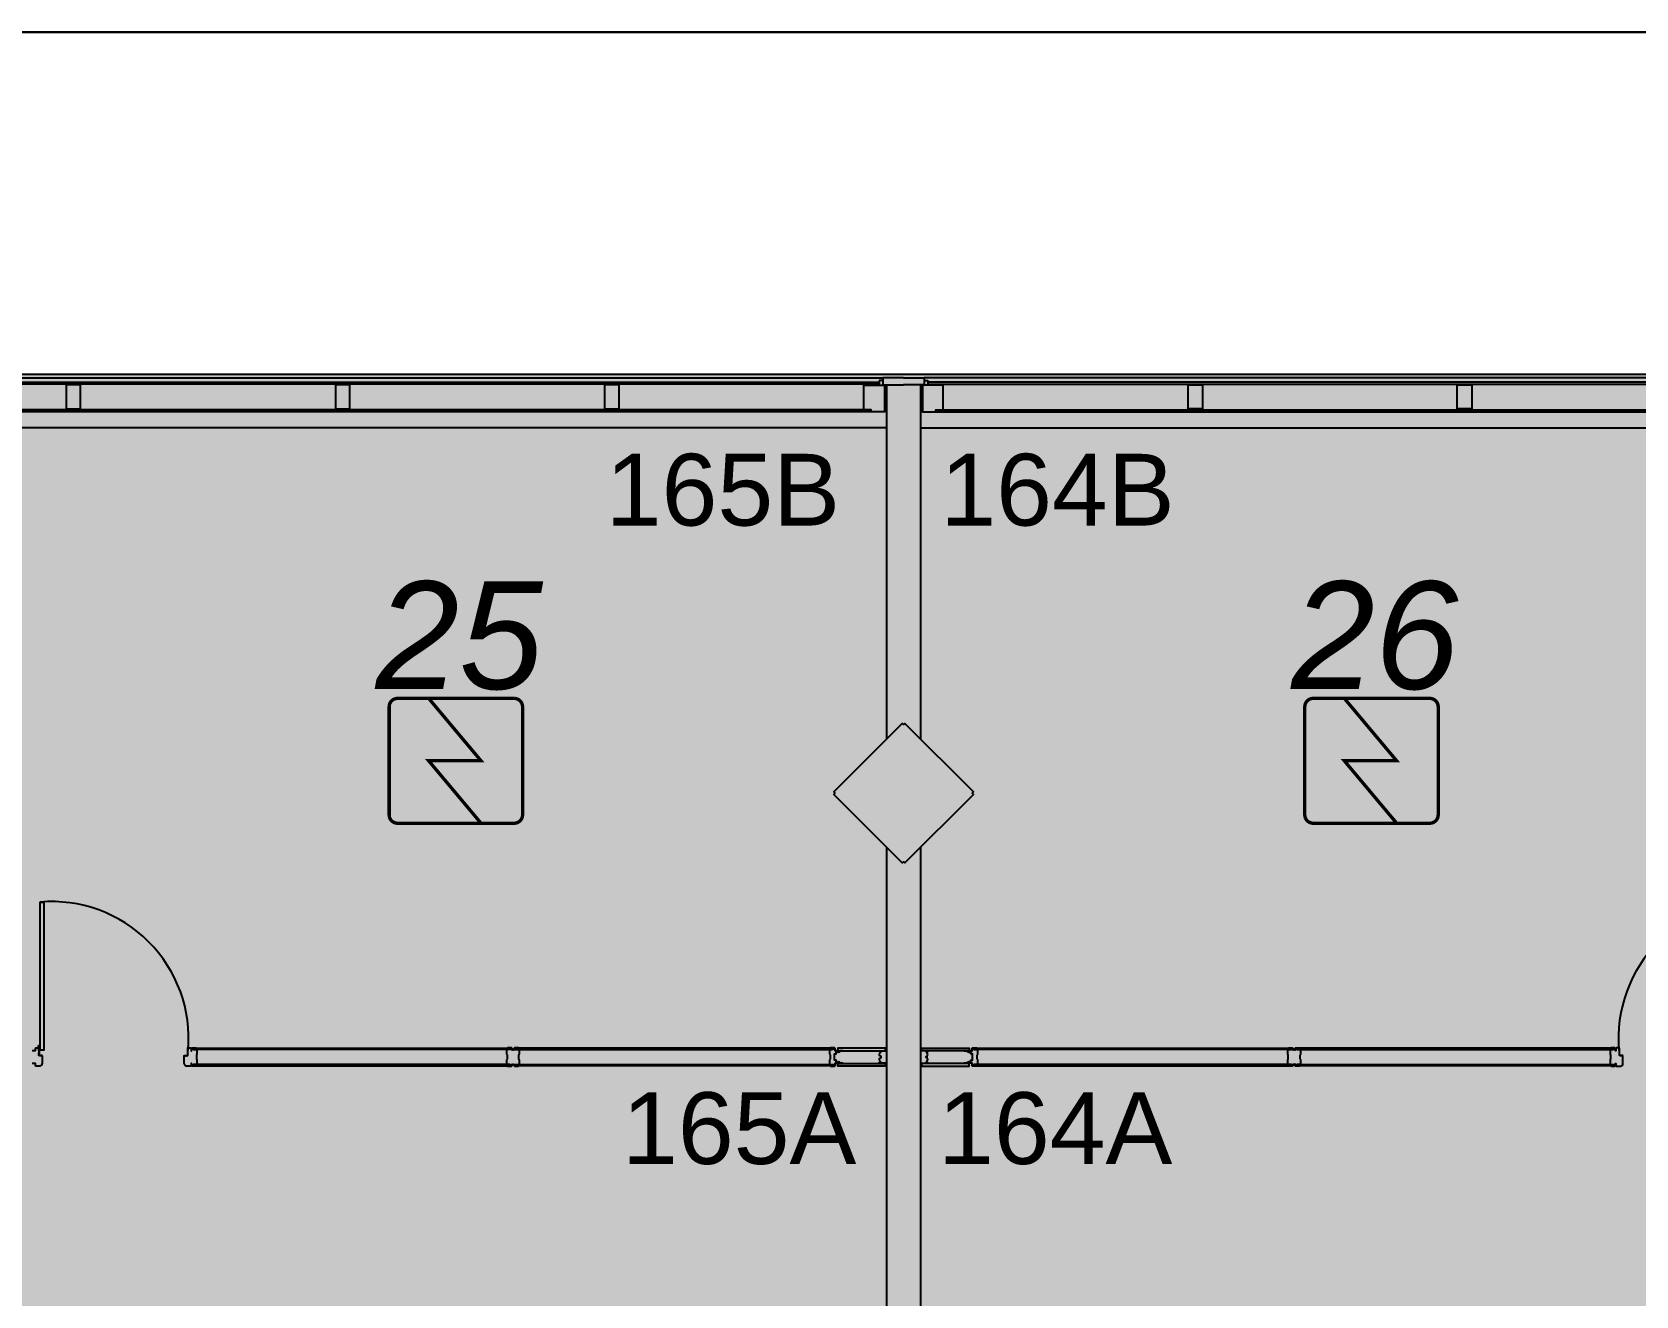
# Model space of a CAD drawing. Header units: metres. Extents: x -331 to 2982, y 362 to 2539.
# Drawn here: x 810.52 to 819.45, y 1632.61 to 1639.66 of the extents above; entities that cross this region are included whole.
import ezdxf

# ---------------------------------------------------------------- set-up
doc = ezdxf.new("R2010")
doc.units = ezdxf.units.M
doc.linetypes.add('XR_BL2_3 PAV$0$CONTINUOUS', pattern=[0])
doc.layers.get('0').update_dxf_attribs({"color": 251})
doc.layers.add('_salas', color=251, linetype='Continuous', plot=False)
for name, color, linetype in [('ALV', 251, 'Continuous'), ('CX', 251, 'Continuous'), ('DET. FUMAÇA', 1, 'Continuous'), ('Detector_antigo', 84, 'Continuous'), ('Div', 251, 'Continuous'), ('Est', 251, 'Continuous'), ('Texto_Salas', 251, 'Continuous'), ('vid', 251, 'Continuous')]:
    doc.layers.add(name, color=color, linetype=linetype)
doc.layers.add('Botoeira_antiga', color=74, linetype='Continuous', lineweight=30)
doc.styles.add('X3G_ENTITY_1416BAE9', font='arial.ttf', dxfattribs={"height": 0.6})
doc.styles.add('X3G_ENTITY_14227A42', font='arial.ttf', dxfattribs={"height": 0.4})
doc.styles.add('X3G_ENTITY_14227A43', font='arial.ttf', dxfattribs={"height": 0.4})
doc.styles.add('X3G_ENTITY_14227A85', font='arial.ttf', dxfattribs={"height": 0.4})
doc.styles.add('X3G_ENTITY_14227A87', font='arial.ttf', dxfattribs={"height": 0.4})

# ---------------------------------------------------------------- blocks, each defined once
blk = doc.blocks.new('Detector de fumaça')
at = {"layer": 'DET. FUMAÇA', "linetype": 'Continuous', "lineweight": 15, "const_width": 0.0187}
blk.add_lwpolyline([(774.5995, 539.8158), (775.2491, 539.8158, -0.414214), (775.2958, 539.769), (775.2958, 539.1669, -0.414214), (775.2491, 539.1202), (774.5995, 539.1202, -0.414214), (774.5527, 539.1669), (774.5527, 539.769, -0.414214)], format="xyb", close=True, dxfattribs=at)
blk.add_lwpolyline([(774.773, 539.8158), (775.0645, 539.468), (774.773, 539.468), (775.0645, 539.1202)], dxfattribs=at)

msp = doc.modelspace()

# ---------------------------------------------------------------- hatches: boundary and pattern name
at = {"layer": '_salas', "transparency": 33554559}
h = msp.add_hatch(color=256, dxfattribs=at)
h.dxf.hatch_style = 1
h.paths.add_polyline_path([(870.399, 1637.7493), (851.649, 1637.7493), (851.649, 1639.3043), (851.319, 1639.3043), (851.319, 1637.7493), (840.584, 1637.7493), (840.584, 1639.3043), (840.254, 1639.3043), (840.254, 1637.7493), (765.259, 1637.7493), (765.259, 1626.4001), (765.449, 1626.4001), (765.449, 1626.5971), (765.635, 1626.7843), (769.3701, 1626.785), (769.4026, 1626.793), (769.4542, 1626.8336), (770.2116, 1627.5903), (770.2247, 1627.6034), (770.249, 1627.5943), (771.644, 1627.5943), (773.0391, 1627.5943), (773.0634, 1627.6034), (773.0765, 1627.5903), (773.8338, 1626.8336), (773.8855, 1626.793), (773.918, 1626.785), (777.5473, 1626.785), (777.8869, 1626.4454), (777.894, 1626.4525), (778.2407, 1626.785), (781.87, 1626.785), (781.9025, 1626.793), (781.9542, 1626.8336), (782.7115, 1627.5903), (782.7246, 1627.6034), (782.7489, 1627.5943), (784.144, 1627.5943), (785.539, 1627.5943), (785.5633, 1627.6034), (785.5764, 1627.5903), (786.3338, 1626.8336), (786.3854, 1626.793), (786.4179, 1626.785), (790.0473, 1626.785), (790.3869, 1626.4454), (790.3939, 1626.4525), (790.7406, 1626.785), (794.3699, 1626.785), (794.4024, 1626.793), (794.4541, 1626.8336), (795.2114, 1627.5903), (795.2245, 1627.6034), (795.2489, 1627.5943), (796.6439, 1627.5943), (798.0389, 1627.5943), (798.0633, 1627.6034), (798.0764, 1627.5903), (798.8337, 1626.8336), (798.8854, 1626.793), (798.9179, 1626.785), (802.5473, 1626.785), (802.8869, 1626.4454), (802.8939, 1626.4525), (803.2406, 1626.785), (806.8699, 1626.785), (806.9024, 1626.793), (806.9541, 1626.8336), (807.7114, 1627.5903), (807.7245, 1627.6034), (807.7489, 1627.5943), (809.1439, 1627.5943), (810.5389, 1627.5943), (810.5633, 1627.6034), (810.5764, 1627.5903), (811.3337, 1626.8336), (811.3854, 1626.793), (811.4179, 1626.785), (815.0472, 1626.785), (815.3868, 1626.4454), (815.3939, 1626.4525), (815.7405, 1626.785), (819.3699, 1626.785), (819.4024, 1626.793), (819.454, 1626.8336), (820.2114, 1627.5903), (820.2245, 1627.6034), (820.2488, 1627.5943), (821.6438, 1627.5943), (823.0389, 1627.5943), (823.0632, 1627.6034), (823.0763, 1627.5903), (823.8336, 1626.8336), (823.8853, 1626.793), (823.9178, 1626.785), (827.5477, 1626.785), (827.8873, 1626.4454), (827.8943, 1626.4525), (828.241, 1626.785), (831.8704, 1626.785), (831.9028, 1626.793), (831.9545, 1626.8336), (832.7119, 1627.5903), (832.7249, 1627.6034), (832.7493, 1627.5943), (834.1443, 1627.5943), (835.5393, 1627.5943), (835.5637, 1627.6034), (835.5768, 1627.5903), (836.3341, 1626.8336), (836.3858, 1626.793), (836.4183, 1626.785), (840.0615, 1626.785), (840.3941, 1626.4525), (840.7759, 1626.8343), (840.4941, 1627.1161), (840.4941, 1628.0743), (841.254, 1628.0743), (841.254, 1629.9143), (849.6275, 1629.9143), (849.6275, 1626.8343), (849.7675, 1626.8343), (849.7675, 1627.5943), (851.514, 1627.5943), (852.9091, 1627.5943), (852.9334, 1627.6034), (852.9465, 1627.5903), (853.7038, 1626.8336), (853.7555, 1626.793), (853.788, 1626.785), (857.4173, 1626.785), (857.7569, 1626.4454), (857.764, 1626.4525), (858.1107, 1626.785), (861.74, 1626.785), (861.7725, 1626.793), (861.8242, 1626.8336), (862.5815, 1627.5903), (862.5946, 1627.6034), (862.6189, 1627.5943), (864.014, 1627.5943), (865.409, 1627.5943), (865.4333, 1627.6034), (865.4464, 1627.5903), (866.2038, 1626.8336), (866.2554, 1626.793), (866.2879, 1626.785), (870.023, 1626.7843), (870.209, 1626.5971), (870.209, 1626.4001), (870.399, 1626.4001), (870.399, 1626.4001)])
h = msp.add_hatch(color=256, dxfattribs=at)
h.dxf.hatch_style = 1
h.paths.add_polyline_path([(870.379, 1637.7293), (851.629, 1637.7293), (851.629, 1639.2843), (851.299, 1639.2843), (851.299, 1637.7293), (840.564, 1637.7293), (840.564, 1639.2843), (840.234, 1639.2843), (840.234, 1637.7293), (765.239, 1637.7293), (765.239, 1626.3801), (765.429, 1626.3801), (765.429, 1626.5771), (765.615, 1626.7643), (769.3501, 1626.765), (769.3826, 1626.773), (769.4342, 1626.8136), (770.1916, 1627.5703), (770.2047, 1627.5834), (770.229, 1627.5743), (771.624, 1627.5743), (773.0191, 1627.5743), (773.0434, 1627.5834), (773.0565, 1627.5703), (773.8138, 1626.8136), (773.8655, 1626.773), (773.898, 1626.765), (777.5273, 1626.765), (777.8669, 1626.4254), (777.8811, 1626.4254), (778.2207, 1626.765), (781.85, 1626.765), (781.8825, 1626.773), (781.9342, 1626.8136), (782.6915, 1627.5703), (782.7046, 1627.5834), (782.7289, 1627.5743), (784.124, 1627.5743), (785.519, 1627.5743), (785.5433, 1627.5834), (785.5564, 1627.5703), (786.3138, 1626.8136), (786.3654, 1626.773), (786.3979, 1626.765), (790.0273, 1626.765), (790.3669, 1626.4254), (790.3739, 1626.4325), (790.7206, 1626.765), (794.3499, 1626.765), (794.3824, 1626.773), (794.4341, 1626.8136), (795.1914, 1627.5703), (795.2045, 1627.5834), (795.2289, 1627.5743), (796.6239, 1627.5743), (798.0189, 1627.5743), (798.0433, 1627.5834), (798.0564, 1627.5703), (798.8137, 1626.8136), (798.8654, 1626.773), (798.8979, 1626.765), (802.5273, 1626.765), (802.8669, 1626.4254), (802.8739, 1626.4325), (803.2206, 1626.765), (806.8499, 1626.765), (806.8824, 1626.773), (806.9341, 1626.8136), (807.6914, 1627.5703), (807.7045, 1627.5834), (807.7289, 1627.5743), (809.1239, 1627.5743), (810.5189, 1627.5743), (810.5433, 1627.5834), (810.5564, 1627.5703), (811.3137, 1626.8136), (811.3654, 1626.773), (811.3979, 1626.765), (815.0272, 1626.765), (815.3668, 1626.4254), (815.3739, 1626.4325), (815.7205, 1626.765), (819.3499, 1626.765), (819.3824, 1626.773), (819.434, 1626.8136), (820.1914, 1627.5703), (820.2045, 1627.5834), (820.2288, 1627.5743), (821.6238, 1627.5743), (823.0189, 1627.5743), (823.0432, 1627.5834), (823.0563, 1627.5703), (823.8136, 1626.8136), (823.8653, 1626.773), (823.8978, 1626.765), (827.5277, 1626.765), (827.8673, 1626.4254), (827.8743, 1626.4325), (828.221, 1626.765), (831.8504, 1626.765), (831.8828, 1626.773), (831.9345, 1626.8136), (832.6919, 1627.5703), (832.7049, 1627.5834), (832.7293, 1627.5743), (834.1243, 1627.5743), (835.5193, 1627.5743), (835.5437, 1627.5834), (835.5568, 1627.5703), (836.3141, 1626.8136), (836.3658, 1626.773), (836.3983, 1626.765), (840.0415, 1626.765), (840.3741, 1626.4325), (840.7559, 1626.8143), (840.4741, 1627.0961), (840.4741, 1628.0543), (841.234, 1628.0543), (841.234, 1629.8943), (849.6075, 1629.8943), (849.6075, 1626.8143), (849.7475, 1626.8143), (849.7475, 1627.5743), (851.494, 1627.5743), (852.8891, 1627.5743), (852.9134, 1627.5834), (852.9265, 1627.5703), (853.6838, 1626.8136), (853.7355, 1626.773), (853.768, 1626.765), (857.3973, 1626.765), (857.7369, 1626.4254), (857.744, 1626.4325), (858.0907, 1626.765), (861.72, 1626.765), (861.7525, 1626.773), (861.8042, 1626.8136), (862.5615, 1627.5703), (862.5746, 1627.5834), (862.5989, 1627.5743), (863.994, 1627.5743), (865.389, 1627.5743), (865.4133, 1627.5834), (865.4264, 1627.5703), (866.1838, 1626.8136), (866.2354, 1626.773), (866.2679, 1626.765), (870.003, 1626.7643), (870.189, 1626.5771), (870.189, 1626.3801), (870.379, 1626.3801), (870.379, 1626.3801)])

# ---------------------------------------------------------------- linework, layer by layer
at = {"color": 251, "true_color": 0x606060}
msp.add_lwpolyline([(765.259, 1637.7493), (840.254, 1637.7493), (840.254, 1639.3043), (840.584, 1639.3043), (840.584, 1637.7493), (851.319, 1637.7493)], dxfattribs=at)
at = {"layer": 'ALV'}
for p, q in [((815.2789, 1637.6893), (815.2789, 1635.7153)), ((815.4691, 1637.6893), (815.4691, 1635.7153)), ((815.2789, 1635.1133), (815.2789, 1627.1153)), ((815.4691, 1635.1133), (815.4691, 1627.1153))]:
    msp.add_line(p, q, dxfattribs=at)
at = {"layer": 'Botoeira_antiga'}
msp.add_lwpolyline([(873.4258, 1619.6151), (873.4384, 1638.7551, 0.414214), (872.5384, 1639.6551), (763.3926, 1639.6551, 0.414214), (762.4926, 1638.7551), (762.4801, 1619.6151, 0.414214), (763.3801, 1618.7151), (872.5258, 1618.7151, 0.414214)], format="xyb", close=True, dxfattribs=at)
at = {"layer": 'CX', "color": 251, "true_color": 0x606060}
for p, q in [((809.2389, 1637.7293), (815.2589, 1637.7293)), ((821.5091, 1637.7293), (815.4891, 1637.7293)), ((815.2789, 1637.4493), (809.2189, 1637.4493)), ((815.4691, 1637.4493), (821.5291, 1637.4493))]:
    msp.add_line(p, q, dxfattribs=at)
at = {"layer": 'CX', "linetype": 'ByBlock', "ltscale": 0.1}
for p, q in [((815.2589, 1637.7144), (815.2389, 1637.7144)), ((815.2389, 1637.7144), (815.2389, 1637.6881)), ((815.3739, 1637.7293), (815.2589, 1637.7293)), ((815.2589, 1637.7293), (815.2589, 1637.6893)), ((815.3741, 1637.7293), (815.4891, 1637.7293)), ((815.4891, 1637.7293), (815.4891, 1637.6893)), ((815.4891, 1637.7144), (815.5091, 1637.7144)), ((815.5091, 1637.7144), (815.5091, 1637.6881)), ((815.2589, 1637.6893), (815.3739, 1637.6893)), ((815.4891, 1637.6893), (815.3741, 1637.6893))]:
    msp.add_line(p, q, dxfattribs=at)
at = {"layer": 'CX'}
for p, q in [((815.2689, 1637.5393), (815.2689, 1637.6851)), ((815.2689, 1637.6851), (815.2689, 1637.5393)), ((815.4791, 1637.5393), (815.4791, 1637.6851)), ((815.4791, 1637.6851), (815.4791, 1637.5393))]:
    msp.add_line(p, q, dxfattribs=at)
for points in [[(810.7889, 1637.6891), (810.7089, 1637.6891), (810.7089, 1637.555), (810.7889, 1637.555)], [(812.2889, 1637.6891), (812.2089, 1637.6891), (812.2089, 1637.555), (812.2889, 1637.555)], [(813.7889, 1637.6891), (813.7089, 1637.6891), (813.7089, 1637.555), (813.7889, 1637.555)], [(815.1537, 1637.6881), (815.2333, 1637.6881), (815.2689, 1637.6881), (815.2689, 1637.5393), (815.2389, 1637.5393), (815.2389, 1637.54), (815.1941, 1637.54), (815.1941, 1637.55), (815.1537, 1637.55)], [(815.5943, 1637.6881), (815.5147, 1637.6881), (815.4791, 1637.6881), (815.4791, 1637.5393), (815.5091, 1637.5393), (815.5091, 1637.54), (815.5539, 1637.54), (815.5539, 1637.55), (815.5943, 1637.55)], [(816.9591, 1637.6891), (817.0391, 1637.6891), (817.0391, 1637.555), (816.9591, 1637.555)], [(818.4591, 1637.6891), (818.5391, 1637.6891), (818.5391, 1637.555), (818.4591, 1637.555)], [(810.5837, 1634.8076), (810.5839, 1633.9826), (810.5639, 1633.9826), (810.5637, 1634.8076)]]:
    msp.add_lwpolyline(points, close=True, dxfattribs=at)
at = {"layer": 'CX', "linetype": 'Continuous'}
msp.add_lwpolyline([(810.5189, 1633.9093), (810.5365, 1633.9093), (810.5365, 1633.8993, 0.422579), (810.5413, 1633.8943), (810.5598, 1633.8943, 0.414214), (810.5763, 1633.9108), (810.5763, 1633.9513, 0.414214), (810.5743, 1633.9533), (810.5668, 1633.9533), (810.5683, 1633.951), (810.5623, 1633.951), (810.5638, 1633.9533), (810.5563, 1633.9533), (810.5563, 1633.965), (810.555, 1633.965), (810.555, 1633.9656), (810.558, 1633.9656), (810.558, 1633.9774), (810.5586, 1633.978), (810.5586, 1633.9639), (810.5612, 1633.9639), (810.5612, 1633.9939), (810.5627, 1633.9939), (810.5627, 1633.9965, 3.099483), (810.5558, 1633.9951, -0.294496), (810.557, 1633.9933), (810.557, 1633.9806), (810.555, 1633.9806), (810.555, 1633.981), (810.5562, 1633.981), (810.5562, 1633.9923), (810.5562, 1633.9923, 0.414214), (810.5542, 1633.9943), (810.5414, 1633.9943, 0.414214), (810.5364, 1633.9893), (810.5364, 1633.9793), (810.5189, 1633.9793)], format="xyb", dxfattribs=at)
at = {"layer": 'CX'}
for points in [[(811.4073, 1633.9), (811.4073, 1633.9075), (811.4061, 1633.9075), (811.4061, 1633.898, -0.422579), (811.4013, 1633.8929), (811.3828, 1633.8929, -0.414214), (811.3663, 1633.9094), (811.3663, 1633.9509, -0.414214), (811.3683, 1633.9529), (811.3758, 1633.9529), (811.3743, 1633.9506), (811.3803, 1633.9506), (811.3788, 1633.9529), (811.3863, 1633.9529), (811.3862, 1633.9929, -0.414214), (811.3882, 1633.9949), (811.401, 1633.9949, -0.414214), (811.406, 1633.99), (811.406, 1633.9795), (811.4073, 1633.9795), (811.4073, 1633.9887, -0.439162), (811.4133, 1633.9953), (811.4313, 1633.9953, -0.414214), (811.4323, 1633.9943), (811.4323, 1633.9938), (811.4173, 1633.9938), (811.4173, 1633.9865), (811.4321, 1633.9865, -0.322891), (811.4378, 1633.9813), (811.4378, 1633.961, -0.13729), (811.4371, 1633.9584), (811.4355, 1633.9558, 0.13729), (811.4348, 1633.9532), (811.4348, 1633.9443), (811.4348, 1633.9355, 0.13729), (811.4355, 1633.9329), (811.4371, 1633.9303, -0.13729), (811.4378, 1633.9277), (811.4378, 1633.9073, -0.322891), (811.4321, 1633.9021), (811.4173, 1633.9021), (811.4173, 1633.8948), (811.4323, 1633.8948), (811.4323, 1633.8943, -0.414214), (811.4313, 1633.8933), (811.4133, 1633.8933, -0.439162)], [(813.2001, 1633.9863), (813.1961, 1633.9863, 0.414214), (813.1931, 1633.9833), (813.1931, 1633.9887, 0.439162), (813.1871, 1633.9953), (813.1691, 1633.9953, 0.414214), (813.1681, 1633.9943), (813.1681, 1633.9938), (813.1831, 1633.9938), (813.1831, 1633.9865), (813.1683, 1633.9865, 0.322891), (813.1626, 1633.9813), (813.1626, 1633.961, 0.13729), (813.1633, 1633.9584), (813.1649, 1633.9558, -0.13729), (813.1656, 1633.9532), (813.1656, 1633.9443), (813.1656, 1633.9355, -0.13729), (813.1649, 1633.9329), (813.1633, 1633.9303, 0.13729), (813.1626, 1633.9277), (813.1626, 1633.9073, 0.322891), (813.1683, 1633.9021), (813.1831, 1633.9021), (813.1831, 1633.8948), (813.1681, 1633.8948), (813.1681, 1633.8943, 0.414214), (813.1691, 1633.8933), (813.1871, 1633.8933, 0.439162), (813.1931, 1633.9), (813.1931, 1633.9053, 0.414214), (813.1961, 1633.9023), (813.2001, 1633.9023, 0.414214), (813.2031, 1633.9053), (813.2031, 1633.9, 0.439162), (813.2091, 1633.8933), (813.2271, 1633.8933, 0.414214), (813.2281, 1633.8943), (813.2281, 1633.8948), (813.2131, 1633.8948), (813.2131, 1633.9021), (813.2279, 1633.9021, 0.322891), (813.2336, 1633.9073), (813.2336, 1633.9277, 0.13729), (813.2329, 1633.9303), (813.2313, 1633.9329, -0.13729), (813.2306, 1633.9355), (813.2306, 1633.9443), (813.2306, 1633.9532, -0.13729), (813.2313, 1633.9558), (813.2329, 1633.9584, 0.13729), (813.2336, 1633.961), (813.2336, 1633.9813, 0.322891), (813.2279, 1633.9865), (813.2131, 1633.9865), (813.2131, 1633.9938), (813.2281, 1633.9938), (813.2281, 1633.9943, 0.414214), (813.2271, 1633.9953), (813.2091, 1633.9953, 0.439162), (813.2031, 1633.9887), (813.2031, 1633.9833, 0.414214)], [(815.2395, 1633.9563), (815.2419, 1633.9668, -0.194954), (815.2428, 1633.9681), (815.2444, 1633.9691, 0.387702), (815.2451, 1633.9717), (815.2435, 1633.9748), (815.2439, 1633.9751), (815.2463, 1633.9705), (815.2467, 1633.9712), (815.2467, 1633.9777), (815.2349, 1633.9777), (815.2349, 1633.9793), (815.2789, 1633.9793), (815.2789, 1633.9093), (815.2349, 1633.9093), (815.2349, 1633.9109), (815.2467, 1633.9109), (815.2467, 1633.9174), (815.2463, 1633.9181), (815.2439, 1633.9136), (815.2435, 1633.9138), (815.2451, 1633.9169, 0.387702), (815.2444, 1633.9195), (815.2428, 1633.9206, -0.194954), (815.2419, 1633.9218), (815.2395, 1633.9323, -0.268551), (815.241, 1633.9371), (815.2488, 1633.9422), (815.2488, 1633.9465), (815.241, 1633.9515, -0.268551)], [(815.5085, 1633.9563), (815.5061, 1633.9668, 0.194954), (815.5052, 1633.9681), (815.5036, 1633.9691, -0.387702), (815.5029, 1633.9717), (815.5045, 1633.9748), (815.5041, 1633.9751), (815.5017, 1633.9705), (815.5013, 1633.9712), (815.5013, 1633.9777), (815.5131, 1633.9777), (815.5131, 1633.9793), (815.4691, 1633.9793), (815.4691, 1633.9093), (815.5131, 1633.9093), (815.5131, 1633.9109), (815.5013, 1633.9109), (815.5013, 1633.9174), (815.5017, 1633.9181), (815.5041, 1633.9136), (815.5045, 1633.9138), (815.5029, 1633.9169, -0.387702), (815.5036, 1633.9195), (815.5052, 1633.9206, 0.194954), (815.5061, 1633.9218), (815.5085, 1633.9323, 0.268551), (815.507, 1633.9371), (815.4992, 1633.9422), (815.4992, 1633.9465), (815.507, 1633.9515, 0.268551)], [(817.5479, 1633.9863), (817.5519, 1633.9863, -0.414214), (817.5549, 1633.9833), (817.5549, 1633.9887, -0.439162), (817.5609, 1633.9953), (817.5789, 1633.9953, -0.414214), (817.5799, 1633.9943), (817.5799, 1633.9938), (817.5649, 1633.9938), (817.5649, 1633.9865), (817.5797, 1633.9865, -0.322891), (817.5854, 1633.9813), (817.5854, 1633.961, -0.13729), (817.5847, 1633.9584), (817.5831, 1633.9558, 0.13729), (817.5824, 1633.9532), (817.5824, 1633.9443), (817.5824, 1633.9355, 0.13729), (817.5831, 1633.9329), (817.5847, 1633.9303, -0.13729), (817.5854, 1633.9277), (817.5854, 1633.9073, -0.322891), (817.5797, 1633.9021), (817.5649, 1633.9021), (817.5649, 1633.8948), (817.5799, 1633.8948), (817.5799, 1633.8943, -0.414214), (817.5789, 1633.8933), (817.5609, 1633.8933, -0.439162), (817.5549, 1633.9), (817.5549, 1633.9053, -0.414214), (817.5519, 1633.9023), (817.5479, 1633.9023, -0.414214), (817.5449, 1633.9053), (817.5449, 1633.9, -0.439162), (817.5389, 1633.8933), (817.5209, 1633.8933, -0.414214), (817.5199, 1633.8943), (817.5199, 1633.8948), (817.5349, 1633.8948), (817.5349, 1633.9021), (817.5201, 1633.9021, -0.322891), (817.5144, 1633.9073), (817.5144, 1633.9277, -0.13729), (817.5151, 1633.9303), (817.5167, 1633.9329, 0.13729), (817.5174, 1633.9355), (817.5174, 1633.9443), (817.5174, 1633.9532, 0.13729), (817.5167, 1633.9558), (817.5151, 1633.9584, -0.13729), (817.5144, 1633.961), (817.5144, 1633.9813, -0.322891), (817.5201, 1633.9865), (817.5349, 1633.9865), (817.5349, 1633.9938), (817.5199, 1633.9938), (817.5199, 1633.9943, -0.414214), (817.5209, 1633.9953), (817.5389, 1633.9953, -0.439162), (817.5449, 1633.9887), (817.5449, 1633.9833, -0.414214)], [(819.3407, 1633.9), (819.3407, 1633.9075), (819.3419, 1633.9075), (819.3419, 1633.898, 0.422579), (819.3467, 1633.8929), (819.3652, 1633.8929, 0.414214), (819.3817, 1633.9094), (819.3817, 1633.9509, 0.414214), (819.3797, 1633.9529), (819.3722, 1633.9529), (819.3737, 1633.9506), (819.3677, 1633.9506), (819.3692, 1633.9529), (819.3617, 1633.9529), (819.3618, 1633.9929, 0.414214), (819.3598, 1633.9949), (819.347, 1633.9949, 0.414214), (819.342, 1633.99), (819.342, 1633.9795), (819.3407, 1633.9795), (819.3407, 1633.9887, 0.439162), (819.3347, 1633.9953), (819.3167, 1633.9953, 0.414214), (819.3157, 1633.9943), (819.3157, 1633.9938), (819.3307, 1633.9938), (819.3307, 1633.9865), (819.3159, 1633.9865, 0.322891), (819.3102, 1633.9813), (819.3102, 1633.961, 0.13729), (819.3109, 1633.9584), (819.3125, 1633.9558, -0.13729), (819.3132, 1633.9532), (819.3132, 1633.9443), (819.3132, 1633.9355, -0.13729), (819.3125, 1633.9329), (819.3109, 1633.9303, 0.13729), (819.3102, 1633.9277), (819.3102, 1633.9073, 0.322891), (819.3159, 1633.9021), (819.3307, 1633.9021), (819.3307, 1633.8948), (819.3157, 1633.8948), (819.3157, 1633.8943, 0.414214), (819.3167, 1633.8933), (819.3347, 1633.8933, 0.439162)]]:
    msp.add_lwpolyline(points, format="xyb", close=True, dxfattribs=at)
at = {"layer": 'CX', "linetype": 'XR_BL2_3 PAV$0$CONTINUOUS'}
for points in [[(814.9686, 1633.8933), (814.9868, 1633.8933, 0.420879), (814.9926, 1633.8998), (814.9926, 1633.9095), (815.0126, 1633.9095), (815.0126, 1633.9155), (815.0175, 1633.9146), (815.018, 1633.9126, 0.414214), (815.021, 1633.9096), (815.0295, 1633.9096), (815.0358, 1633.9096), (815.0358, 1633.9108), (815.0295, 1633.9108), (815.021, 1633.9108, -0.414214), (815.0192, 1633.9126), (815.0187, 1633.9148, 0.414214), (815.0177, 1633.9158), (815.0105, 1633.9171, -0.212526), (815.0091, 1633.918), (815.0086, 1633.9188), (815.0077, 1633.9182), (815.0086, 1633.9168, 0.204506), (815.01, 1633.9159), (815.0111, 1633.9157), (815.0111, 1633.911), (814.9983, 1633.911), (814.9983, 1633.927), (814.9891, 1633.927), (814.9891, 1633.9466), (814.9891, 1633.962), (814.9983, 1633.962), (814.9983, 1633.978), (815.0111, 1633.978), (815.0111, 1633.9733), (815.01, 1633.9731, 0.204506), (815.0086, 1633.9723), (815.0077, 1633.9709), (815.0086, 1633.9702), (815.0091, 1633.971, -0.212526), (815.0105, 1633.9719), (815.0177, 1633.9732, 0.414214), (815.0187, 1633.9742), (815.0192, 1633.9764, -0.414214), (815.021, 1633.9782), (815.0253, 1633.9782), (815.0358, 1633.9782), (815.0358, 1633.9794), (815.0253, 1633.9794), (815.021, 1633.9794, 0.414214), (815.018, 1633.9764), (815.0175, 1633.9744), (815.0126, 1633.9736), (815.0126, 1633.9795), (814.9926, 1633.9795), (814.9926, 1633.9892, 0.420879), (814.9868, 1633.9957), (814.9686, 1633.9957, 0.414214), (814.9676, 1633.9947), (814.9676, 1633.9942), (814.9826, 1633.9942), (814.9826, 1633.9869), (814.9678, 1633.9869, 0.322891), (814.9621, 1633.9817), (814.9621, 1633.9614, 0.13729), (814.9628, 1633.9588), (814.9644, 1633.9562, -0.13729), (814.9651, 1633.9536), (814.9651, 1633.9443), (814.9651, 1633.9355, -0.13729), (814.9644, 1633.9329), (814.9628, 1633.9303, 0.13729), (814.9621, 1633.9277), (814.9621, 1633.9073, 0.322891), (814.9678, 1633.9021), (814.9826, 1633.9021), (814.9826, 1633.8948), (814.9676, 1633.8948), (814.9676, 1633.8943, 0.414214)], [(815.7794, 1633.8933), (815.7612, 1633.8933, -0.420879), (815.7554, 1633.8998), (815.7554, 1633.9095), (815.7354, 1633.9095), (815.7354, 1633.9155), (815.7305, 1633.9146), (815.73, 1633.9126, -0.414214), (815.727, 1633.9096), (815.7185, 1633.9096), (815.7122, 1633.9096), (815.7122, 1633.9108), (815.7185, 1633.9108), (815.727, 1633.9108, 0.414214), (815.7288, 1633.9126), (815.7293, 1633.9148, -0.414214), (815.7303, 1633.9158), (815.7375, 1633.9171, 0.212526), (815.7389, 1633.918), (815.7394, 1633.9188), (815.7403, 1633.9182), (815.7394, 1633.9168, -0.204506), (815.738, 1633.9159), (815.7369, 1633.9157), (815.7369, 1633.911), (815.7497, 1633.911), (815.7497, 1633.927), (815.7589, 1633.927), (815.7589, 1633.9466), (815.7589, 1633.962), (815.7497, 1633.962), (815.7497, 1633.978), (815.7369, 1633.978), (815.7369, 1633.9733), (815.738, 1633.9731, -0.204506), (815.7394, 1633.9723), (815.7403, 1633.9709), (815.7394, 1633.9702), (815.7389, 1633.971, 0.212526), (815.7375, 1633.9719), (815.7303, 1633.9732, -0.414214), (815.7293, 1633.9742), (815.7288, 1633.9764, 0.414214), (815.727, 1633.9782), (815.7227, 1633.9782), (815.7122, 1633.9782), (815.7122, 1633.9794), (815.7227, 1633.9794), (815.727, 1633.9794, -0.414214), (815.73, 1633.9764), (815.7305, 1633.9744), (815.7354, 1633.9736), (815.7354, 1633.9795), (815.7554, 1633.9795), (815.7554, 1633.9892, -0.420879), (815.7612, 1633.9957), (815.7794, 1633.9957, -0.414214), (815.7804, 1633.9947), (815.7804, 1633.9942), (815.7654, 1633.9942), (815.7654, 1633.9869), (815.7802, 1633.9869, -0.322891), (815.7859, 1633.9817), (815.7859, 1633.9614, -0.13729), (815.7852, 1633.9588), (815.7836, 1633.9562, 0.13729), (815.7829, 1633.9536), (815.7829, 1633.9443), (815.7829, 1633.9355, 0.13729), (815.7836, 1633.9329), (815.7852, 1633.9303, -0.13729), (815.7859, 1633.9277), (815.7859, 1633.9073, -0.322891), (815.7802, 1633.9021), (815.7654, 1633.9021), (815.7654, 1633.8948), (815.7804, 1633.8948), (815.7804, 1633.8943, -0.414214)]]:
    msp.add_lwpolyline(points, format="xyb", close=True, dxfattribs=at)
at = {"layer": 'CX', "color": 251, "true_color": 0x606060}
for centre, start, end in [((810.6281, 1634.0468), 355.17284, 94.83538), ((820.1199, 1634.0468), 85.16462, 184.82716)]:
    msp.add_arc(centre, 0.7636, start, end, dxfattribs=at)
at = {"layer": 'Div', "linetype": 'ByBlock'}
for points in [[(815.0076, 1633.9795), (815.2732, 1633.9795), (815.2732, 1633.9945), (815.0076, 1633.9945)], [(815.7404, 1633.9795), (815.4748, 1633.9795), (815.4748, 1633.9945), (815.7404, 1633.9945)], [(815.0076, 1633.9091), (815.2732, 1633.9091), (815.2732, 1633.8941), (815.0076, 1633.8941)], [(815.7404, 1633.9091), (815.4748, 1633.9091), (815.4748, 1633.8941), (815.7404, 1633.8941)]]:
    msp.add_lwpolyline(points, close=True, dxfattribs=at)
at = {"layer": 'Est'}
for points in [[(815.3739, 1635.0325), (815.3739, 1635.0325), (815.3668, 1635.0254), (814.985, 1635.4073), (814.9921, 1635.4143), (814.985, 1635.4214), (815.3668, 1635.8032), (815.3739, 1635.7962), (815.3739, 1635.7962)], [(815.3741, 1635.0325), (815.3741, 1635.0325), (815.3812, 1635.0254), (815.763, 1635.4073), (815.7559, 1635.4143), (815.763, 1635.4214), (815.3812, 1635.8032), (815.3741, 1635.7962), (815.3741, 1635.7962)]]:
    msp.add_lwpolyline(points, dxfattribs=at)
at = {"layer": 'vid'}
for p, q in [((815.1941, 1637.54), (809.3037, 1637.54)), ((815.1537, 1637.55), (809.3441, 1637.55)), ((815.5539, 1637.54), (821.4443, 1637.54)), ((815.5943, 1637.55), (821.4039, 1637.55))]:
    msp.add_line(p, q, dxfattribs=at)
for points in [[(815.2389, 1637.6941), (809.2589, 1637.6941), (809.2589, 1637.7041), (815.2389, 1637.7041)], [(815.5091, 1637.6941), (821.4891, 1637.6941), (821.4891, 1637.7041), (815.5091, 1637.7041)]]:
    msp.add_lwpolyline(points, dxfattribs=at)
for points in [[(811.42, 1633.9938), (813.1831, 1633.9938), (813.1831, 1633.9865), (811.42, 1633.9865)], [(814.9741, 1633.9938), (813.2131, 1633.9938), (813.2131, 1633.9865), (814.9741, 1633.9865)], [(815.7739, 1633.9938), (817.5349, 1633.9938), (817.5349, 1633.9865), (815.7739, 1633.9865)], [(819.328, 1633.9938), (817.5649, 1633.9938), (817.5649, 1633.9865), (819.328, 1633.9865)], [(811.42, 1633.8948), (813.1831, 1633.8948), (813.1831, 1633.9021), (811.42, 1633.9021)], [(814.9741, 1633.8948), (813.2131, 1633.8948), (813.2131, 1633.9021), (814.9741, 1633.9021)], [(815.7739, 1633.8948), (817.5349, 1633.8948), (817.5349, 1633.9021), (815.7739, 1633.9021)], [(819.328, 1633.8948), (817.5649, 1633.8948), (817.5649, 1633.9021), (819.328, 1633.9021)]]:
    msp.add_lwpolyline(points, close=True, dxfattribs=at)

# ---------------------------------------------------------------- block references
at = {"layer": 'DET. FUMAÇA', "linetype": 'Continuous', "lineweight": 0}
for p in [(37.9557, 1096.1267), (43.0567, 1096.1267)]:
    msp.add_blockref('Detector de fumaça', p, dxfattribs=at)

# ---------------------------------------------------------------- texts
at = {"layer": 'Detector_antigo', "linetype": 'Continuous', "lineweight": 0, "char_height": 0.6, "attachment_point": 1, "style": 'X3G_ENTITY_1416BAE9'}
for s, insert in [('{\\fArial|b0|i1|c0|p34;25}', (812.4325, 1636.5947)), ('{\\fArial|b0|i1|c0|p34;26}', (817.5335, 1636.5947))]:
    msp.add_mtext_dynamic_manual_height_columns(s, width=13.318804, gutter_width=2.5, heights=[0], dxfattribs=dict(at, insert=insert))
at = {"layer": 'Texto_Salas', "color": 251}
for s, style, p in [('165B', 'X3G_ENTITY_14227A87', (813.7155, 1636.9054)), ('164B', 'X3G_ENTITY_14227A43', (815.5793, 1636.9054)), ('165A', 'X3G_ENTITY_14227A85', (813.8062, 1633.3482)), ('164A', 'X3G_ENTITY_14227A42', (815.5666, 1633.3482))]:
    msp.add_text(s, height=0.4, dxfattribs=dict(at, style=style)).set_placement(p)

doc.saveas('drawing.dxf')
